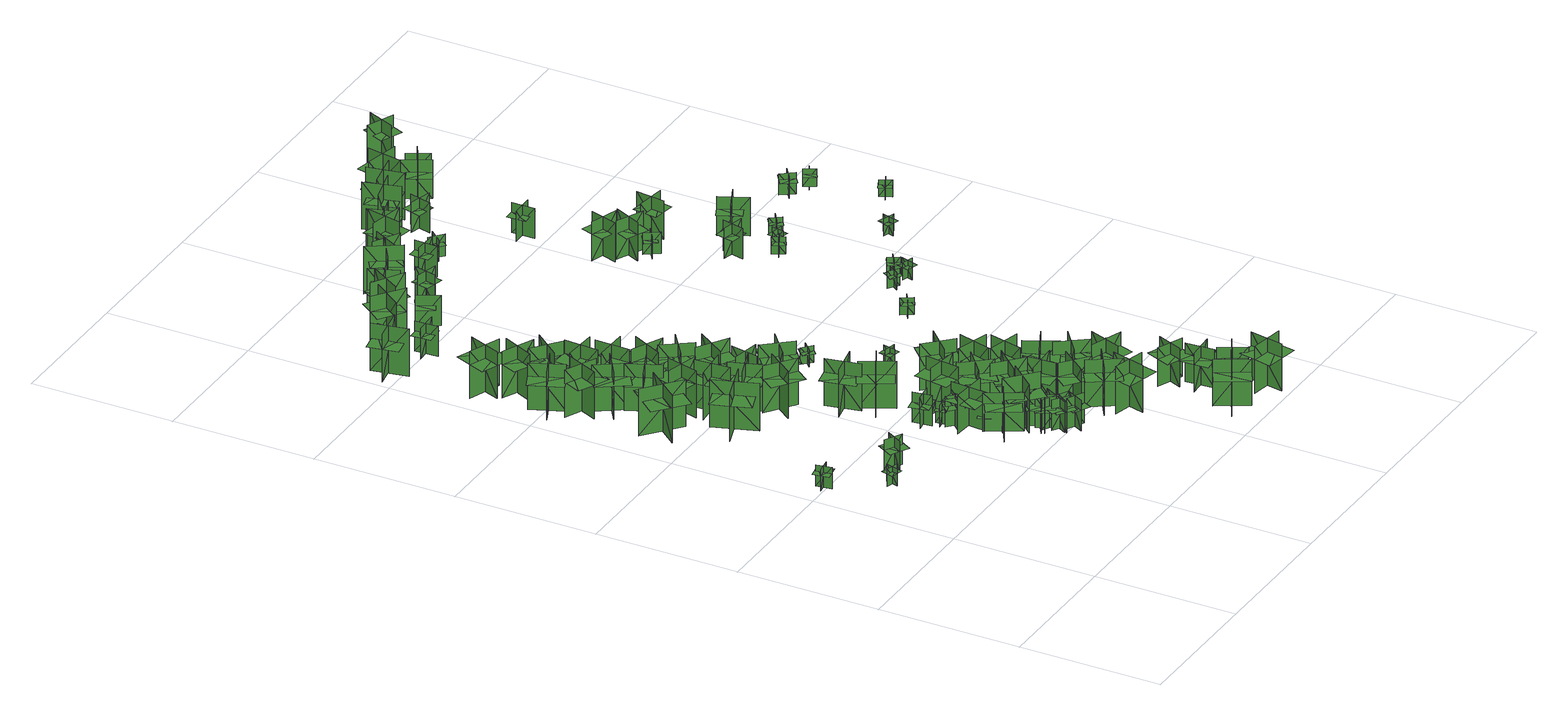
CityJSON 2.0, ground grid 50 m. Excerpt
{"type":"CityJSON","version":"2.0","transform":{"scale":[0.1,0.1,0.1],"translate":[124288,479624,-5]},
"CityObjects":{
"tree1":{"type":"SolitaryVegetationObject","geometry":[{"type":"MultiSurface","lod":"1","boundaries":[[[0,1,2]],[[0,2,3]],[[4,5,6]],[[4,6,7]],[[8,9,10]],[[8,10,11]],[[8,11,12]],[[8,12,13]]]}]},
"tree2":{"type":"SolitaryVegetationObject","geometry":[{"type":"MultiSurface","lod":"1","boundaries":[[[14,15,16]],[[14,16,17]],[[18,19,20]],[[18,20,21]],[[22,23,24]],[[22,24,25]],[[22,25,26]],[[22,26,27]]]}]},
"tree3":{"type":"SolitaryVegetationObject","geometry":[{"type":"MultiSurface","lod":"1","boundaries":[[[28,29,30]],[[28,30,31]],[[32,33,34]],[[32,34,35]],[[36,37,38]],[[36,38,39]],[[36,40,41]],[[36,41,37]]]}]},
"tree4":{"type":"SolitaryVegetationObject","geometry":[{"type":"MultiSurface","lod":"1","boundaries":[[[42,43,44]],[[42,44,45]],[[46,47,48]],[[46,48,49]],[[50,51,52]],[[50,52,53]],[[50,53,54]],[[50,54,55]]]}]},
"tree5":{"type":"SolitaryVegetationObject","geometry":[{"type":"MultiSurface","lod":"1","boundaries":[[[56,57,58]],[[56,58,59]],[[60,61,62]],[[60,62,63]],[[64,65,66]],[[64,66,67]],[[64,67,68]],[[64,68,69]]]}]},
"tree6":{"type":"SolitaryVegetationObject","geometry":[{"type":"MultiSurface","lod":"1","boundaries":[[[70,71,72]],[[70,72,73]],[[74,75,76]],[[74,76,77]],[[78,79,80]],[[78,80,81]],[[78,81,82]],[[78,82,83]]]}]},
"tree7":{"type":"SolitaryVegetationObject","geometry":[{"type":"MultiSurface","lod":"1","boundaries":[[[84,85,86]],[[84,86,87]],[[88,89,90]],[[88,90,91]],[[92,93,94]],[[92,94,95]],[[92,95,96]],[[92,96,97]]]}]},
"tree8":{"type":"SolitaryVegetationObject","geometry":[{"type":"MultiSurface","lod":"1","boundaries":[[[98,99,100]],[[98,100,101]],[[102,103,104]],[[102,104,105]],[[106,107,108]],[[106,108,109]],[[106,109,110]],[[106,110,111]]]}]},
"tree9":{"type":"SolitaryVegetationObject","geometry":[{"type":"MultiSurface","lod":"1","boundaries":[[[112,113,114]],[[112,114,115]],[[116,117,118]],[[116,118,119]],[[120,121,122]],[[120,122,123]],[[120,123,124]],[[120,124,125]]]}]},
"tree10":{"type":"SolitaryVegetationObject","geometry":[{"type":"MultiSurface","lod":"1","boundaries":[[[126,127,128]],[[126,128,129]],[[130,131,132]],[[130,132,133]],[[134,135,136]],[[134,136,137]],[[134,137,138]],[[134,138,139]]]}]},
"tree11":{"type":"SolitaryVegetationObject","geometry":[{"type":"MultiSurface","lod":"1","boundaries":[[[140,141,142]],[[140,142,143]],[[144,145,146]],[[144,146,147]],[[148,149,150]],[[148,150,151]],[[148,151,152]],[[148,152,153]]]}]},
"tree12":{"type":"SolitaryVegetationObject","geometry":[{"type":"MultiSurface","lod":"1","boundaries":[[[154,155,156]],[[154,156,157]],[[158,159,160]],[[158,160,161]],[[162,163,164]],[[162,164,165]],[[162,165,166]],[[162,166,167]]]}]},
"tree13":{"type":"SolitaryVegetationObject","geometry":[{"type":"MultiSurface","lod":"1","boundaries":[[[168,169,170]],[[168,170,171]],[[172,173,174]],[[172,174,175]],[[176,177,178]],[[176,178,179]],[[176,179,180]],[[176,180,181]]]}]},
"tree14":{"type":"SolitaryVegetationObject","geometry":[{"type":"MultiSurface","lod":"1","boundaries":[[[182,183,184]],[[182,184,185]],[[186,187,188]],[[186,188,189]],[[190,191,192]],[[190,192,193]],[[190,193,194]],[[190,194,195]]]}]},
"tree15":{"type":"SolitaryVegetationObject","geometry":[{"type":"MultiSurface","lod":"1","boundaries":[[[196,197,198]],[[196,198,199]],[[200,201,202]],[[200,202,203]],[[204,205,206]],[[204,206,207]],[[204,207,208]],[[204,208,209]]]}]},
"tree16":{"type":"SolitaryVegetationObject","geometry":[{"type":"MultiSurface","lod":"1","boundaries":[[[210,211,212]],[[210,212,213]],[[214,215,216]],[[214,216,217]],[[218,219,220]],[[218,220,221]],[[218,221,222]],[[218,222,223]]]}]},
"tree17":{"type":"SolitaryVegetationObject","geometry":[{"type":"MultiSurface","lod":"1","boundaries":[[[224,225,226]],[[224,226,227]],[[228,229,230]],[[228,230,231]],[[232,233,234]],[[232,234,235]],[[232,235,236]],[[232,236,237]]]}]},
"tree18":{"type":"SolitaryVegetationObject","geometry":[{"type":"MultiSurface","lod":"1","boundaries":[[[238,239,240]],[[238,240,241]],[[242,243,244]],[[242,244,245]],[[246,247,248]],[[246,248,249]],[[246,250,251]],[[246,251,247]]]}]},
"tree19":{"type":"SolitaryVegetationObject","geometry":[{"type":"MultiSurface","lod":"1","boundaries":[[[252,253,254]],[[252,254,255]],[[256,257,258]],[[256,258,259]],[[260,261,262]],[[260,262,263]],[[260,263,264]],[[260,264,265]]]}]},
"tree20":{"type":"SolitaryVegetationObject","geometry":[{"type":"MultiSurface","lod":"1","boundaries":[[[266,267,268]],[[266,268,269]],[[270,271,272]],[[270,272,273]],[[274,275,276]],[[274,276,277]],[[274,277,278]],[[274,278,279]]]}]},
"tree21":{"type":"SolitaryVegetationObject","geometry":[{"type":"MultiSurface","lod":"1","boundaries":[[[280,281,282]],[[280,282,283]],[[284,285,286]],[[284,286,287]],[[288,289,290]],[[288,290,291]],[[288,291,292]],[[288,292,293]]]}]},
"tree22":{"type":"SolitaryVegetationObject","geometry":[{"type":"MultiSurface","lod":"1","boundaries":[[[294,295,296]],[[294,296,297]],[[298,299,300]],[[298,300,301]],[[302,303,304]],[[302,304,305]],[[302,305,306]],[[302,306,307]]]}]},
"tree23":{"type":"SolitaryVegetationObject","geometry":[{"type":"MultiSurface","lod":"1","boundaries":[[[308,309,310]],[[308,310,311]],[[312,313,314]],[[312,314,315]],[[316,317,318]],[[316,318,319]],[[316,320,321]],[[316,321,317]]]}]},
"tree24":{"type":"SolitaryVegetationObject","geometry":[{"type":"MultiSurface","lod":"1","boundaries":[[[322,323,324]],[[322,324,325]],[[326,327,328]],[[326,328,329]],[[330,331,332]],[[330,332,333]],[[330,333,334]],[[330,334,335]]]}]},
"tree25":{"type":"SolitaryVegetationObject","geometry":[{"type":"MultiSurface","lod":"1","boundaries":[[[336,337,338]],[[336,338,339]],[[340,341,342]],[[340,342,343]],[[344,345,346]],[[344,346,347]],[[344,347,348]],[[344,348,349]]]}]},
"tree26":{"type":"SolitaryVegetationObject","geometry":[{"type":"MultiSurface","lod":"1","boundaries":[[[350,351,352]],[[350,352,353]],[[354,355,356]],[[354,356,357]],[[358,359,360]],[[358,360,361]],[[358,361,362]],[[358,362,363]]]}]},
"tree27":{"type":"SolitaryVegetationObject","geometry":[{"type":"MultiSurface","lod":"1","boundaries":[[[364,365,366]],[[364,366,367]],[[368,369,370]],[[368,370,371]],[[372,373,374]],[[372,374,375]],[[372,375,376]],[[372,376,377]]]}]},
"tree28":{"type":"SolitaryVegetationObject","geometry":[{"type":"MultiSurface","lod":"1","boundaries":[[[378,379,380]],[[378,380,381]],[[382,383,384]],[[382,384,385]],[[386,387,388]],[[386,388,389]],[[386,389,390]],[[386,390,391]]]}]},
"tree29":{"type":"SolitaryVegetationObject","geometry":[{"type":"MultiSurface","lod":"1","boundaries":[[[392,393,394]],[[392,394,395]],[[396,397,398]],[[396,398,399]],[[400,401,402]],[[400,402,403]],[[400,404,405]],[[400,405,401]]]}]},
"tree30":{"type":"SolitaryVegetationObject","geometry":[{"type":"MultiSurface","lod":"1","boundaries":[[[406,407,408]],[[406,408,409]],[[410,411,412]],[[410,412,413]],[[414,415,416]],[[414,416,417]],[[414,417,418]],[[414,418,419]]]}]},
"tree31":{"type":"SolitaryVegetationObject","geometry":[{"type":"MultiSurface","lod":"1","boundaries":[[[420,421,422]],[[420,422,423]],[[424,425,426]],[[424,426,427]],[[428,429,430]],[[428,430,431]],[[428,432,433]],[[428,433,429]]]}]},
"tree32":{"type":"SolitaryVegetationObject","geometry":[{"type":"MultiSurface","lod":"1","boundaries":[[[434,435,436]],[[434,436,437]],[[438,439,440]],[[438,440,441]],[[442,443,444]],[[442,444,445]],[[442,445,446]],[[442,446,447]]]}]},
"tree33":{"type":"SolitaryVegetationObject","geometry":[{"type":"MultiSurface","lod":"1","boundaries":[[[448,449,450]],[[448,450,451]],[[452,453,454]],[[452,454,455]],[[456,457,458]],[[456,458,459]],[[456,460,461]],[[456,461,457]]]}]},
"tree34":{"type":"SolitaryVegetationObject","geometry":[{"type":"MultiSurface","lod":"1","boundaries":[[[462,463,464]],[[462,464,465]],[[466,467,468]],[[466,468,469]],[[470,471,472]],[[470,472,473]],[[470,473,474]],[[470,474,475]]]}]},
"tree35":{"type":"SolitaryVegetationObject","geometry":[{"type":"MultiSurface","lod":"1","boundaries":[[[476,477,478]],[[476,478,479]],[[480,481,482]],[[480,482,483]],[[484,485,486]],[[484,486,487]],[[484,485,488]],[[484,488,489]]]}]},
"tree36":{"type":"SolitaryVegetationObject","geometry":[{"type":"MultiSurface","lod":"1","boundaries":[[[490,491,492]],[[490,492,493]],[[494,495,496]],[[494,496,497]],[[498,499,500]],[[498,500,501]],[[498,502,503]],[[498,503,499]]]}]},
"tree37":{"type":"SolitaryVegetationObject","geometry":[{"type":"MultiSurface","lod":"1","boundaries":[[[504,505,506]],[[504,506,507]],[[508,509,510]],[[508,510,511]],[[512,513,514]],[[512,514,515]],[[512,515,516]],[[512,516,517]]]}]},
"tree38":{"type":"SolitaryVegetationObject","geometry":[{"type":"MultiSurface","lod":"1","boundaries":[[[518,519,520]],[[518,520,521]],[[522,523,524]],[[522,524,525]],[[526,527,528]],[[526,528,529]],[[526,529,530]],[[526,530,531]]]}]},
"tree39":{"type":"SolitaryVegetationObject","geometry":[{"type":"MultiSurface","lod":"1","boundaries":[[[532,533,534]],[[532,534,535]],[[536,537,538]],[[536,538,539]],[[540,541,542]],[[540,542,543]],[[540,543,544]],[[540,544,545]]]}]},
"tree40":{"type":"SolitaryVegetationObject","geometry":[{"type":"MultiSurface","lod":"1","boundaries":[[[546,547,548]],[[546,548,549]],[[550,551,552]],[[550,552,553]],[[554,555,556]],[[554,556,557]],[[554,558,559]],[[554,559,555]]]}]},
"tree41":{"type":"SolitaryVegetationObject","geometry":[{"type":"MultiSurface","lod":"1","boundaries":[[[560,561,562]],[[560,562,563]],[[564,565,566]],[[564,566,567]],[[568,569,570]],[[568,570,571]],[[568,571,572]],[[568,572,573]]]}]},
"tree42":{"type":"SolitaryVegetationObject","geometry":[{"type":"MultiSurface","lod":"1","boundaries":[[[574,575,576]],[[574,576,577]],[[578,579,580]],[[578,580,581]],[[582,583,584]],[[582,584,585]],[[582,585,586]],[[582,586,587]]]}]},
"tree43":{"type":"SolitaryVegetationObject","geometry":[{"type":"MultiSurface","lod":"1","boundaries":[[[588,589,590]],[[588,590,591]],[[592,593,594]],[[592,594,595]],[[596,597,598]],[[596,598,599]],[[596,599,600]],[[596,600,601]]]}]},
"tree44":{"type":"SolitaryVegetationObject","geometry":[{"type":"MultiSurface","lod":"1","boundaries":[[[602,603,604]],[[602,604,605]],[[606,607,608]],[[606,608,609]],[[610,611,612]],[[610,612,613]],[[610,613,614]],[[610,614,615]]]}]},
"tree45":{"type":"SolitaryVegetationObject","geometry":[{"type":"MultiSurface","lod":"1","boundaries":[[[616,617,618]],[[616,618,619]],[[620,621,622]],[[620,622,623]],[[624,625,626]],[[624,626,627]],[[624,627,628]],[[624,628,629]]]}]},
"tree46":{"type":"SolitaryVegetationObject","geometry":[{"type":"MultiSurface","lod":"1","boundaries":[[[630,631,632]],[[630,632,633]],[[634,635,636]],[[634,636,637]],[[638,639,640]],[[638,640,641]],[[638,641,642]],[[638,642,643]]]}]},
"tree47":{"type":"SolitaryVegetationObject","geometry":[{"type":"MultiSurface","lod":"1","boundaries":[[[644,645,646]],[[644,646,647]],[[648,649,650]],[[648,650,651]],[[652,653,654]],[[652,654,655]],[[652,655,656]],[[652,656,657]]]}]},
"tree48":{"type":"SolitaryVegetationObject","geometry":[{"type":"MultiSurface","lod":"1","boundaries":[[[658,659,660]],[[658,660,661]],[[662,663,664]],[[662,664,665]],[[666,667,668]],[[666,668,669]],[[666,669,670]],[[666,670,671]]]}]},
"tree49":{"type":"SolitaryVegetationObject","geometry":[{"type":"MultiSurface","lod":"1","boundaries":[[[672,673,674]],[[672,674,675]],[[676,677,678]],[[676,678,679]],[[680,681,682]],[[680,682,683]],[[680,683,684]],[[680,684,685]]]}]},
"tree50":{"type":"SolitaryVegetationObject","geometry":[{"type":"MultiSurface","lod":"1","boundaries":[[[686,687,688]],[[686,688,689]],[[690,691,692]],[[690,692,693]],[[694,695,696]],[[694,696,697]],[[694,697,698]],[[694,698,699]]]}]},
"tree51":{"type":"SolitaryVegetationObject","geometry":[{"type":"MultiSurface","lod":"1","boundaries":[[[700,701,702]],[[700,702,703]],[[704,705,706]],[[704,706,707]],[[708,709,710]],[[708,710,711]],[[708,711,712]],[[708,712,713]]]}]},
"tree52":{"type":"SolitaryVegetationObject","geometry":[{"type":"MultiSurface","lod":"1","boundaries":[[[714,715,716]],[[714,716,717]],[[718,719,720]],[[718,720,721]],[[722,723,724]],[[722,724,725]],[[722,725,726]],[[722,726,727]]]}]},
"tree53":{"type":"SolitaryVegetationObject","geometry":[{"type":"MultiSurface","lod":"1","boundaries":[[[728,729,730]],[[728,730,731]],[[732,733,734]],[[732,734,735]],[[736,737,738]],[[736,738,739]],[[736,739,740]],[[736,740,741]]]}]},
"tree54":{"type":"SolitaryVegetationObject","geometry":[{"type":"MultiSurface","lod":"1","boundaries":[[[742,743,744]],[[742,744,745]],[[746,747,748]],[[746,748,749]],[[750,751,752]],[[750,752,753]],[[750,753,754]],[[750,754,755]]]}]},
"tree55":{"type":"SolitaryVegetationObject","geometry":[{"type":"MultiSurface","lod":"1","boundaries":[[[756,757,758]],[[756,758,759]],[[760,761,762]],[[760,762,763]],[[764,765,766]],[[764,766,767]],[[764,767,768]],[[764,768,769]]]}]},
"tree56":{"type":"SolitaryVegetationObject","geometry":[{"type":"MultiSurface","lod":"1","boundaries":[[[770,771,772]],[[770,772,773]],[[774,775,776]],[[774,776,777]],[[778,779,780]],[[778,780,781]],[[778,781,782]],[[778,782,783]]]}]},
"tree57":{"type":"SolitaryVegetationObject","geometry":[{"type":"MultiSurface","lod":"1","boundaries":[[[784,785,786]],[[784,786,787]],[[788,789,790]],[[788,790,791]],[[792,793,794]],[[792,794,795]],[[792,795,796]],[[792,796,797]]]}]},
"tree58":{"type":"SolitaryVegetationObject","geometry":[{"type":"MultiSurface","lod":"1","boundaries":[[[798,799,800]],[[798,800,801]],[[802,803,804]],[[802,804,805]],[[806,807,808]],[[806,808,809]],[[806,809,810]],[[806,810,811]]]}]},
"tree59":{"type":"SolitaryVegetationObject","geometry":[{"type":"MultiSurface","lod":"1","boundaries":[[[812,813,814]],[[812,814,815]],[[816,817,818]],[[816,818,819]],[[820,821,822]],[[820,822,823]],[[820,823,824]],[[820,824,825]]]}]},
"tree60":{"type":"SolitaryVegetationObject","geometry":[{"type":"MultiSurface","lod":"1","boundaries":[[[826,827,828]],[[826,828,829]],[[830,831,832]],[[830,832,833]],[[834,835,836]],[[834,836,837]],[[834,837,838]],[[834,838,839]]]}]},
"tree61":{"type":"SolitaryVegetationObject","geometry":[{"type":"MultiSurface","lod":"1","boundaries":[[[840,841,842]],[[840,842,843]],[[844,845,846]],[[844,846,847]],[[848,849,850]],[[848,850,851]],[[848,851,852]],[[848,852,853]]]}]},
"tree62":{"type":"SolitaryVegetationObject","geometry":[{"type":"MultiSurface","lod":"1","boundaries":[[[854,855,856]],[[854,856,857]],[[858,859,860]],[[858,860,861]],[[862,863,864]],[[862,864,865]],[[862,865,866]],[[862,866,867]]]}]},
"tree63":{"type":"SolitaryVegetationObject","geometry":[{"type":"MultiSurface","lod":"1","boundaries":[[[868,869,870]],[[868,870,871]],[[872,873,874]],[[872,874,875]],[[876,877,878]],[[876,878,879]],[[876,879,880]],[[876,880,881]]]}]},
"tree64":{"type":"SolitaryVegetationObject","geometry":[{"type":"MultiSurface","lod":"1","boundaries":[[[882,883,884]],[[882,884,885]],[[886,887,888]],[[886,888,889]],[[890,891,892]],[[890,892,893]],[[890,893,894]],[[890,894,895]]]}]},
"tree65":{"type":"SolitaryVegetationObject","geometry":[{"type":"MultiSurface","lod":"1","boundaries":[[[896,897,898]],[[896,898,899]],[[900,901,902]],[[900,902,903]],[[904,905,906]],[[904,906,907]],[[904,907,908]],[[904,908,909]]]}]},
"tree66":{"type":"SolitaryVegetationObject","geometry":[{"type":"MultiSurface","lod":"1","boundaries":[[[910,911,912]],[[910,912,913]],[[914,915,916]],[[914,916,917]],[[918,919,920]],[[918,920,921]],[[918,921,922]],[[918,922,923]]]}]},
"tree67":{"type":"SolitaryVegetationObject","geometry":[{"type":"MultiSurface","lod":"1","boundaries":[[[924,925,926]],[[924,926,927]],[[928,929,930]],[[928,930,931]],[[932,933,934]],[[932,934,935]],[[932,935,936]],[[932,936,937]]]}]},
"tree68":{"type":"SolitaryVegetationObject","geometry":[{"type":"MultiSurface","lod":"1","boundaries":[[[938,939,940]],[[938,940,941]],[[942,943,944]],[[942,944,945]],[[946,947,948]],[[946,948,949]],[[946,949,950]],[[946,950,951]]]}]},
"tree69":{"type":"SolitaryVegetationObject","geometry":[{"type":"MultiSurface","lod":"1","boundaries":[[[952,953,954]],[[952,954,955]],[[956,957,958]],[[956,958,959]],[[960,961,962]],[[960,962,963]],[[960,963,964]],[[960,964,965]]]}]},
"tree70":{"type":"SolitaryVegetationObject","geometry":[{"type":"MultiSurface","lod":"1","boundaries":[[[966,967,968]],[[966,968,969]],[[970,971,972]],[[970,972,973]],[[974,975,976]],[[974,976,977]],[[974,977,978]],[[974,978,979]]]}]},
"tree71":{"type":"SolitaryVegetationObject","geometry":[{"type":"MultiSurface","lod":"1","boundaries":[[[980,981,982]],[[980,982,983]],[[984,985,986]],[[984,986,987]],[[988,989,990]],[[988,990,991]],[[988,991,992]],[[988,992,993]]]}]},
"tree72":{"type":"SolitaryVegetationObject","geometry":[{"type":"MultiSurface","lod":"1","boundaries":[[[994,995,996]],[[994,996,997]],[[998,999,1000]],[[998,1000,1001]],[[1002,1003,1004]],[[1002,1004,1005]],[[1002,1005,1006]],[[1002,1006,1007]]]}]},
"tree73":{"type":"SolitaryVegetationObject","geometry":[{"type":"MultiSurface","lod":"1","boundaries":[[[1008,1009,1010]],[[1008,1010,1011]],[[1012,1013,1014]],[[1012,1014,1015]],[[1016,1017,1018]],[[1016,1018,1019]],[[1016,1019,1020]],[[1016,1020,1021]]]}]},
"tree74":{"type":"SolitaryVegetationObject","geometry":[{"type":"MultiSurface","lod":"1","boundaries":[[[1022,1023,1024]],[[1022,1024,1025]],[[1026,1027,1028]],[[1026,1028,1029]],[[1030,1031,1032]],[[1030,1032,1033]],[[1030,1033,1034]],[[1030,1034,1035]]]}]},
"tree75":{"type":"SolitaryVegetationObject","geometry":[{"type":"MultiSurface","lod":"1","boundaries":[[[1036,1037,1038]],[[1036,1038,1039]],[[1040,1041,1042]],[[1040,1042,1043]],[[1044,1045,1046]],[[1044,1046,1047]],[[1044,1047,1048]],[[1044,1048,1049]]]}]},
"tree76":{"type":"SolitaryVegetationObject","geometry":[{"type":"MultiSurface","lod":"1","boundaries":[[[1050,1051,1052]],[[1050,1052,1053]],[[1054,1055,1056]],[[1054,1056,1057]],[[1058,1059,1060]],[[1058,1060,1061]],[[1058,1061,1062]],[[1058,1062,1063]]]}]},
"tree77":{"type":"SolitaryVegetationObject","geometry":[{"type":"MultiSurface","lod":"1","boundaries":[[[1064,1065,1066]],[[1064,1066,1067]],[[1068,1069,1070]],[[1068,1070,1071]],[[1072,1073,1074]],[[1072,1074,1075]],[[1072,1075,1076]],[[1072,1076,1077]]]}]},
"tree78":{"type":"SolitaryVegetationObject","geometry":[{"type":"MultiSurface","lod":"1","boundaries":[[[1078,1079,1080]],[[1078,1080,1081]],[[1082,1083,1084]],[[1082,1084,1085]],[[1086,1087,1088]],[[1086,1088,1089]],[[1086,1089,1090]],[[1086,1090,1091]]]}]},
"tree79":{"type":"SolitaryVegetationObject","geometry":[{"type":"MultiSurface","lod":"1","boundaries":[[[1092,1093,1094]],[[1092,1094,1095]],[[1096,1097,1098]],[[1096,1098,1099]],[[1100,1101,1102]],[[1100,1102,1103]],[[1100,1103,1104]],[[1100,1104,1105]]]}]},
"tree80":{"type":"SolitaryVegetationObject","geometry":[{"type":"MultiSurface","lod":"1","boundaries":[[[1106,1107,1108]],[[1106,1108,1109]],[[1110,1111,1112]],[[1110,1112,1113]],[[1114,1115,1116]],[[1114,1116,1117]],[[1114,1117,1118]],[[1114,1118,1119]]]}]},
"tree81":{"type":"SolitaryVegetationObject","geometry":[{"type":"MultiSurface","lod":"1","boundaries":[[[1120,1121,1122]],[[1120,1122,1123]],[[1124,1125,1126]],[[1124,1126,1127]],[[1128,1129,1130]],[[1128,1130,1131]],[[1128,1131,1132]],[[1128,1132,1133]]]}]},
"tree82":{"type":"SolitaryVegetationObject","geometry":[{"type":"MultiSurface","lod":"1","boundaries":[[[1134,1135,1136]],[[1134,1136,1137]],[[1138,1139,1140]],[[1138,1140,1141]],[[1142,1143,1144]],[[1142,1144,1145]],[[1142,1145,1146]],[[1142,1146,1147]]]}]},
"tree83":{"type":"SolitaryVegetationObject","geometry":[{"type":"MultiSurface","lod":"1","boundaries":[[[1148,1149,1150]],[[1148,1150,1151]],[[1152,1153,1154]],[[1152,1154,1155]],[[1156,1157,1158]],[[1156,1158,1159]],[[1156,1159,1160]],[[1156,1160,1161]]]}]},
"tree84":{"type":"SolitaryVegetationObject","geometry":[{"type":"MultiSurface","lod":"1","boundaries":[[[1162,1163,1164]],[[1162,1164,1165]],[[1166,1167,1168]],[[1166,1168,1169]],[[1170,1171,1172]],[[1170,1172,1173]],[[1170,1173,1174]],[[1170,1174,1175]]]}]},
"tree85":{"type":"SolitaryVegetationObject","geometry":[{"type":"MultiSurface","lod":"1","boundaries":[[[1176,1177,1178]],[[1176,1178,1179]],[[1180,1181,1182]],[[1180,1182,1183]],[[1184,1185,1186]],[[1184,1186,1187]],[[1184,1187,1188]],[[1184,1188,1189]]]}]},
"tree86":{"type":"SolitaryVegetationObject","geometry":[{"type":"MultiSurface","lod":"1","boundaries":[[[1190,1191,1192]],[[1190,1192,1193]],[[1194,1195,1196]],[[1194,1196,1197]],[[1198,1199,1200]],[[1198,1200,1201]],[[1198,1201,1202]],[[1198,1202,1203]]]}]},
"tree87":{"type":"SolitaryVegetationObject","geometry":[{"type":"MultiSurface","lod":"1","boundaries":[[[1204,1205,1206]],[[1204,1206,1207]],[[1208,1209,1210]],[[1208,1210,1211]],[[1212,1213,1214]],[[1212,1214,1215]],[[1212,1215,1216]],[[1212,1216,1217]]]}]},
"tree88":{"type":"SolitaryVegetationObject","geometry":[{"type":"MultiSurface","lod":"1","boundaries":[[[1218,1219,1220]],[[1218,1220,1221]],[[1222,1223,1224]],[[1222,1224,1225]],[[1226,1227,1228]],[[1226,1228,1229]],[[1226,1229,1230]],[[1226,1230,1231]]]}]},
"tree89":{"type":"SolitaryVegetationObject","geometry":[{"type":"MultiSurface","lod":"1","boundaries":[[[1232,1233,1234]],[[1232,1234,1235]],[[1236,1237,1238]],[[1236,1238,1239]],[[1240,1241,1242]],[[1240,1242,1243]],[[1240,1243,1244]],[[1240,1244,1245]]]}]},
"tree90":{"type":"SolitaryVegetationObject","geometry":[{"type":"MultiSurface","lod":"1","boundaries":[[[1246,1247,1248]],[[1246,1248,1249]],[[1250,1251,1252]],[[1250,1252,1253]],[[1254,1255,1256]],[[1254,1256,1257]],[[1254,1257,1258]],[[1254,1258,1259]]]}]},
"tree91":{"type":"SolitaryVegetationObject","geometry":[{"type":"MultiSurface","lod":"1","boundaries":[[[1260,1261,1262]],[[1260,1262,1263]],[[1264,1265,1266]],[[1264,1266,1267]],[[1268,1269,1270]],[[1268,1270,1271]],[[1268,1271,1272]],[[1268,1272,1273]]]}]},
"tree92":{"type":"SolitaryVegetationObject","geometry":[{"type":"MultiSurface","lod":"1","boundaries":[[[1274,1275,1276]],[[1274,1276,1277]],[[1278,1279,1280]],[[1278,1280,1281]],[[1282,1283,1284]],[[1282,1284,1285]],[[1282,1285,1286]],[[1282,1286,1287]]]}]},
"tree93":{"type":"SolitaryVegetationObject","geometry":[{"type":"MultiSurface","lod":"1","boundaries":[[[1288,1289,1290]],[[1288,1290,1291]],[[1292,1293,1294]],[[1292,1294,1295]],[[1296,1297,1298]],[[1296,1298,1299]],[[1296,1299,1300]],[[1296,1300,1301]]]}]},
"tree94":{"type":"SolitaryVegetationObject","geometry":[{"type":"MultiSurface","lod":"1","boundaries":[[[1302,1303,1304]],[[1302,1304,1305]],[[1306,1307,1308]],[[1306,1308,1309]],[[1310,1311,1312]],[[1310,1312,1313]],[[1310,1313,1314]],[[1310,1314,1315]]]}]},
"tree95":{"type":"SolitaryVegetationObject","geometry":[{"type":"MultiSurface","lod":"1","boundaries":[[[1316,1317,1318]],[[1316,1318,1319]],[[1320,1321,1322]],[[1320,1322,1323]],[[1324,1325,1326]],[[1324,1326,1327]],[[1324,1327,1328]],[[1324,1328,1329]]]}]},
"tree96":{"type":"SolitaryVegetationObject","geometry":[{"type":"MultiSurface","lod":"1","boundaries":[[[1330,1331,1332]],[[1330,1332,1333]],[[1334,1335,1336]],[[1334,1336,1337]],[[1338,1339,1340]],[[1338,1340,1341]],[[1338,1341,1342]],[[1338,1342,1343]]]}]},
"tree97":{"type":"SolitaryVegetationObject","geometry":[{"type":"MultiSurface","lod":"1","boundaries":[[[1344,1345,1346]],[[1344,1346,1347]],[[1348,1349,1350]],[[1348,1350,1351]],[[1352,1353,1354]],[[1352,1354,1355]],[[1352,1355,1356]],[[1352,1356,1357]]]}]},
"tree98":{"type":"SolitaryVegetationObject","geometry":[{"type":"MultiSurface","lod":"1","boundaries":[[[1358,1359,1360]],[[1358,1360,1361]],[[1362,1363,1364]],[[1362,1364,1365]],[[1366,1367,1368]],[[1366,1368,1369]],[[1366,1369,1370]],[[1366,1370,1371]]]}]},
"tree99":{"type":"SolitaryVegetationObject","geometry":[{"type":"MultiSurface","lod":"1","boundaries":[[[1372,1373,1374]],[[1372,1374,1375]],[[1376,1377,1378]],[[1376,1378,1379]],[[1380,1381,1382]],[[1380,1382,1383]],[[1380,1383,1384]],[[1380,1384,1385]]]}]},
"tree100":{"type":"SolitaryVegetationObject","geometry":[{"type":"MultiSurface","lod":"1","boundaries":[[[1386,1387,1388]],[[1386,1388,1389]],[[1390,1391,1392]],[[1390,1392,1393]],[[1394,1395,1396]],[[1394,1396,1397]],[[1394,1397,1398]],[[1394,1398,1399]]]}]}
},
"vertices":[
[92,1037,7],[101,983,7],[101,983,83],[92,1037,83],[70,1008,7],[125,1017,7],[125,1017,83],[70,1008,83],[70,1008,62],[75,980,62],[129,989,62],[125,1017,62],[120,1044,62],[66,1035,62],
[202,807,13],[214,850,13],[214,850,75],[202,807,75],[228,822,13],[185,833,13],[185,833,75],[228,822,75],[228,822,58],[234,844,58],[191,855,58],[185,833,58],[179,812,58],[222,801,58],
[263,886,17],[321,853,17],[321,853,127],[263,886,127],[277,837,17],[310,894,17],[310,894,127],[277,837,127],[277,837,91],[310,894,91],[278,913,91],[245,855,91],[308,819,91],[341,876,91],
[93,1664,16],[214,1563,16],[214,1563,187],[93,1664,187],[104,1552,16],[205,1673,16],[205,1673,187],[104,1552,187],[108,1557,139],[161,1513,139],[254,1624,139],[201,1668,139],[148,1712,139],[55,1602,139],
[49,1967,15],[161,2015,15],[161,2015,184],[49,1967,184],[124,1937,15],[77,2049,15],[77,2049,184],[124,1937,184],[124,1937,137],[180,1961,137],[133,2073,137],[77,2049,137],[21,2025,137],[69,1913,137],
[299,1346,16],[248,1495,16],[248,1495,187],[299,1346,187],[347,1448,16],[198,1397,16],[198,1397,187],[347,1448,187],[341,1446,139],[319,1511,139],[182,1464,139],[204,1399,139],[227,1334,139],[364,1381,139],
[201,1872,15],[90,1924,15],[90,1924,185],[201,1872,185],[173,1949,15],[122,1838,15],[122,1838,185],[173,1949,185],[173,1949,137],[118,1974,137],[67,1864,137],[122,1838,137],[177,1813,137],[228,1923,137],
[150,1783,14],[251,1851,14],[251,1851,183],[150,1783,183],[230,1767,14],[162,1868,14],[162,1868,183],[230,1767,183],[230,1767,136],[280,1801,136],[212,1902,136],[162,1868,136],[111,1834,136],[179,1733,136],
[267,1671,13],[218,1783,13],[218,1783,182],[267,1671,182],[297,1747,13],[185,1698,13],[185,1698,182],[297,1747,182],[297,1747,135],[273,1802,135],[161,1754,135],[185,1698,135],[210,1642,135],[321,1691,135],
[91,2165,16],[136,2278,16],[136,2278,185],[91,2165,185],[166,2197,16],[52,2242,16],[52,2242,185],[166,2197,185],[166,2197,138],[188,2254,138],[75,2298,138],[52,2242,138],[30,2185,138],[144,2141,138],
[313,1677,14],[281,1560,14],[281,1560,183],[313,1677,183],[242,1637,14],[360,1606,14],[360,1606,183],[242,1637,183],[242,1637,136],[227,1579,136],[344,1547,136],[360,1606,136],[376,1664,136],[258,1696,136],
[181,2180,15],[129,2070,15],[129,2070,184],[181,2180,184],[104,2153,15],[214,2101,15],[214,2101,184],[104,2153,184],[104,2153,137],[78,2098,137],[188,2046,137],[214,2101,137],[240,2156,137],[130,2208,137],
[400,1546,15],[279,1535,15],[279,1535,185],[400,1546,185],[338,1598,15],[349,1477,15],[349,1477,185],[338,1598,185],[338,1598,137],[278,1593,137],[289,1472,137],[349,1477,137],[410,1483,137],[399,1604,137],
[169,2005,15],[246,2099,15],[246,2099,185],[169,2005,185],[250,2013,15],[156,2090,15],[156,2090,185],[250,2013,185],[250,2013,137],[288,2060,137],[194,2137,137],[156,2090,137],[117,2043,137],[211,1966,137],
[377,1503,14],[417,1388,14],[417,1388,183],[377,1503,183],[342,1430,14],[457,1470,14],[457,1470,183],[342,1430,183],[342,1430,136],[362,1373,136],[477,1413,136],[457,1470,136],[437,1528,136],[322,1488,136],
[63,2599,15],[86,2473,15],[86,2473,186],[63,2599,186],[17,2532,15],[17,2532,186],[142,2554,186],[142,2554,15],[17,2532,132],[26,2479,132],[127,2497,132],[117,2550,132],[108,2602,132],[7,2584,132],
[310,1953,16],[188,1960,16],[188,1960,185],[310,1953,185],[256,2014,16],[249,1892,16],[249,1892,185],[256,2014,185],[256,2014,138],[195,2017,138],[188,1896,138],[249,1892,138],[310,1888,138],[317,2010,138],
[605,917,21],[540,906,21],[540,907,131],[605,917,131],[564,947,21],[574,881,21],[574,881,131],[564,947,131],[564,947,95],[574,881,95],[610,887,95],[600,952,95],[528,941,95],[539,875,95],
[596,638,18],[708,703,18],[708,703,157],[596,638,157],[685,615,18],[621,727,18],[621,727,158],[685,615,157],[682,620,119],[731,648,119],[672,750,119],[623,722,119],[575,694,119],[634,592,119],
[480,1400,18],[408,1302,18],[408,1302,187],[480,1400,187],[400,1388,18],[498,1316,18],[498,1316,187],[400,1388,187],[400,1388,140],[364,1339,140],[462,1267,140],[498,1316,140],[534,1365,140],[436,1437,140],
[355,1870,17],[234,1872,17],[234,1872,186],[355,1870,186],[299,1929,17],[298,1807,17],[298,1807,186],[299,1929,186],[299,1929,139],[239,1930,139],[237,1808,139],[298,1807,139],[358,1806,139],[360,1928,139],
[596,881,21],[602,836,21],[602,836,99],[596,881,99],[578,857,21],[578,857,99],[623,863,99],[623,863,21],[580,857,74],[582,838,74],[618,844,74],[616,862,74],[613,881,74],[577,876,74],
[637,796,20],[589,842,20],[589,842,130],[637,796,130],[636,847,20],[590,799,20],[590,799,130],[636,847,130],[636,847,94],[590,799,94],[616,774,94],[662,822,94],[609,872,94],[564,824,94],
[633,750,20],[651,709,20],[651,709,82],[633,750,82],[622,722,20],[663,740,20],[663,740,82],[622,722,82],[622,722,65],[631,702,65],[672,720,65],[663,740,65],[654,760,65],[614,743,65],
[698,777,19],[570,788,19],[570,788,158],[698,777,158],[638,847,19],[627,719,19],[627,719,158],[638,847,158],[637,842,120],[581,847,120],[571,729,120],[627,724,120],[683,719,120],[694,837,120],
[642,667,19],[689,708,19],[689,708,128],[642,667,128],[683,664,19],[683,664,128],[642,712,128],[642,712,19],[682,666,93],[702,683,93],[669,722,93],[649,704,93],[629,687,93],[662,649,93],
[377,1827,17],[323,1718,17],[323,1718,186],[377,1827,186],[300,1801,17],[409,1747,17],[409,1747,186],[300,1801,186],[300,1801,139],[273,1747,139],[382,1693,139],[409,1747,139],[436,1802,139],[327,1856,139],
[666,715,20],[705,668,20],[705,668,102],[666,715,102],[662,672,20],[709,711,20],[709,711,102],[662,672,102],[667,676,71],[683,656,71],[717,684,71],[700,704,71],[684,723,71],[651,696,71],
[685,633,20],[706,696,20],[706,696,130],[685,633,130],[730,655,20],[667,677,20],[667,677,130],[730,655,130],[730,655,94],[667,677,94],[656,642,94],[719,621,94],[742,690,94],[679,711,94],
[492,1168,16],[611,1193,16],[611,1193,186],[492,1168,186],[560,1123,16],[534,1242,16],[534,1242,186],[560,1123,186],[560,1123,138],[619,1136,138],[594,1255,138],[534,1242,138],[475,1230,138],[500,1111,138],
[701,550,19],[759,580,19],[759,580,129],[701,550,129],[749,535,19],[718,593,19],[718,593,129],[749,535,129],[749,535,93],[718,593,93],[686,577,93],[717,518,93],[782,552,93],[751,610,93],
[435,1644,17],[364,1742,17],[364,1742,186],[435,1644,186],[448,1724,17],[350,1652,17],[350,1652,186],[448,1724,186],[448,1724,139],[413,1773,139],[314,1702,139],[350,1652,139],[385,1603,139],[484,1674,139],
[727,540,19],[781,501,19],[781,501,129],[727,540,129],[735,490,19],[774,544,19],[774,544,129],[735,490,129],[735,490,93],[774,544,93],[745,565,93],[706,511,93],[765,469,93],[803,523,93],
[694,559,19],[778,612,19],[778,612,128],[694,559,128],[764,544,19],[710,628,19],[710,628,128],[764,544,128],[762,547,98],[799,571,98],[749,648,98],[712,625,98],[675,601,98],[725,524,98],
[774,603,18],[678,689,18],[678,689,190],[774,603,190],[769,691,18],[683,595,18],[683,595,190],[769,691,190],[777,607,132],[680,692,132],[637,644,132],[734,558,132],[715,732,132],[812,646,132],
[735,651,20],[739,585,20],[739,585,130],[735,651,130],[701,613,20],[768,617,20],[768,617,130],[701,613,130],[701,613,94],[768,617,94],[766,653,94],[700,649,94],[703,577,94],[770,580,94],
[715,566,19],[803,518,19],[803,518,128],[715,566,128],[736,498,19],[784,586,19],[784,586,128],[736,498,128],[738,501,97],[776,480,97],[820,561,97],[782,582,97],[743,603,97],[699,522,97],
[568,1142,17],[624,1033,17],[624,1033,186],[568,1142,186],[543,1065,17],[651,1120,17],[651,1120,186],[543,1065,186],[543,1065,139],[571,1011,139],[679,1066,139],[651,1120,139],[623,1174,139],[515,1119,139],
[196,2586,17],[115,2595,17],[115,2595,126],[196,2586,126],[163,2627,17],[163,2627,126],[154,2546,126],[154,2546,17],[163,2627,92],[129,2631,92],[122,2566,92],[156,2562,92],[189,2559,92],[197,2623,92],
[768,456,19],[799,515,19],[799,515,129],[768,456,129],[816,472,19],[758,503,19],[758,503,129],[816,472,129],[816,472,93],[758,503,93],[741,470,93],[800,440,93],[833,504,93],[774,535,93],
[406,1631,17],[507,1563,17],[507,1563,186],[406,1631,186],[421,1551,17],[489,1652,17],[489,1652,186],[421,1551,186],[421,1551,139],[472,1517,139],[539,1618,139],[489,1652,139],[438,1686,139],[370,1585,139],
[458,1516,17],[556,1497,17],[556,1497,156],[458,1516,156],[495,1461,17],[514,1559,17],[514,1559,156],[495,1461,156],[495,1461,117],[544,1452,117],[562,1549,117],[514,1559,117],[465,1568,117],[446,1471,117],
[699,969,17],[684,848,17],[684,848,186],[699,969,186],[635,919,17],[755,904,17],[755,904,186],[635,919,186],[635,919,139],[627,859,139],[748,844,139],[755,904,139],[763,965,139],[642,980,139],
[591,1372,16],[512,1465,16],[512,1465,185],[591,1372,185],[598,1452,16],[505,1374,16],[505,1374,185],[598,1452,185],[598,1452,138],[559,1499,138],[466,1420,138],[505,1374,138],[544,1327,138],[637,1406,138],
[231,2531,17],[236,2450,17],[236,2450,126],[231,2531,126],[197,2492,17],[197,2492,126],[278,2497,126],[278,2497,17],[197,2492,92],[199,2458,92],[263,2462,92],[262,2496,92],[260,2530,92],[195,2526,92],
[786,857,17],[692,779,17],[692,779,186],[786,857,186],[705,865,17],[783,771,17],[783,771,186],[705,865,186],[705,865,139],[658,826,139],[736,732,139],[783,771,139],[830,810,139],[752,904,139],
[752,770,17],[841,687,17],[841,687,186],[752,770,186],[754,689,17],[838,778,17],[838,778,186],[754,689,186],[754,689,139],[799,647,139],[882,736,139],[838,778,139],[793,819,139],[710,731,139],
[789,637,17],[911,644,17],[911,644,186],[789,637,186],[849,583,17],[842,704,17],[842,704,186],[849,583,186],[849,583,139],[910,586,139],[903,707,139],[842,704,139],[782,701,139],[788,579,139],
[287,2690,16],[212,2587,16],[212,2587,186],[287,2690,186],[207,2677,16],[207,2677,186],[310,2602,186],[310,2602,16],[207,2677,132],[175,2634,132],[258,2574,132],[289,2617,132],[321,2660,132],[238,2720,132],
[926,596,17],[851,500,17],[851,500,187],[926,596,187],[846,587,17],[941,511,17],[941,511,187],[846,587,187],[846,587,139],[808,539,139],[903,464,139],[941,511,139],[979,559,139],[883,635,139],
[907,518,18],[973,416,18],[973,416,187],[907,518,187],[889,439,18],[991,505,18],[991,505,187],[889,439,187],[889,439,140],[922,388,140],[1025,454,140],[991,505,140],[958,556,140],[856,490,140],
[758,936,18],[845,1021,18],[845,1021,187],[758,936,187],[839,935,18],[754,1022,18],[754,1022,187],[839,935,187],[839,935,140],[883,977,140],[798,1064,140],[754,1022,140],[711,980,140],[795,892,140],
[964,343,17],[994,461,17],[994,461,187],[964,343,187],[1034,384,17],[916,414,17],[916,414,187],[1034,384,187],[1034,384,139],[1049,443,139],[931,473,139],[916,414,139],[901,355,139],[1019,325,139],
[902,864,18],[785,899,18],[785,899,188],[902,864,188],[863,936,18],[829,819,18],[829,819,188],[863,936,188],[863,936,140],[805,953,140],[770,836,140],[829,819,140],[887,802,140],[922,918,140],
[949,781,19],[831,810,19],[831,810,188],[949,781,188],[907,850,19],[878,732,19],[878,732,188],[907,850,188],[907,850,141],[848,865,141],[819,746,141],[878,732,141],[937,717,141],[966,836,141],
[283,2717,15],[392,2651,15],[392,2651,186],[283,2717,186],[302,2638,15],[302,2638,186],[369,2747,186],[369,2747,15],[302,2638,132],[348,2610,132],[401,2697,132],[355,2725,132],[310,2753,132],[257,2665,132],
[998,722,19],[888,670,19],[888,670,188],[998,722,188],[922,750,19],[974,640,19],[974,640,188],[922,750,188],[922,750,141],[867,724,141],[919,614,141],[974,640,141],[1029,666,141],[977,776,141],
[419,2590,18],[349,2551,18],[349,2551,127],[419,2590,127],[369,2604,18],[369,2604,127],[409,2533,127],[409,2533,18],[369,2604,92],[340,2588,92],[371,2531,92],[401,2548,92],[431,2564,92],[399,2621,92],
[725,1397,17],[756,1428,17],[756,1428,78],[725,1397,78],[755,1397,17],[723,1428,17],[723,1428,78],[755,1397,78],[755,1397,61],[770,1412,61],[739,1444,61],[723,1428,61],[708,1412,61],[739,1381,61],
[1181,146,16],[1074,87,16],[1074,87,185],[1181,146,185],[1103,169,16],[1162,63,16],[1162,63,185],[1103,169,185],[1103,169,138],[1050,140,138],[1109,33,138],[1162,63,138],[1215,92,138],[1156,199,138],
[1038,648,19],[942,574,19],[942,574,188],[1038,648,188],[958,659,19],[1032,562,19],[1032,562,188],[958,659,188],[958,659,141],[910,622,141],[983,525,141],[1032,562,141],[1080,599,141],[1006,696,141],
[997,541,20],[1112,500,20],[1112,500,189],[997,541,189],[1031,468,20],[1073,582,20],[1073,582,189],[1031,468,189],[1031,468,142],[1089,447,142],[1130,562,142],[1073,582,142],[1015,603,142],[974,489,142],
[836,1187,16],[880,1178,16],[880,1178,78],[836,1187,78],[853,1162,16],[861,1206,16],[861,1206,78],[853,1162,78],[853,1162,60],[874,1158,60],[883,1202,60],[861,1206,60],[839,1210,60],[831,1166,60],
[438,2693,19],[399,2790,19],[399,2790,159],[438,2693,159],[464,2755,19],[464,2755,159],[367,2716,159],[367,2716,19],[464,2755,115],[448,2795,115],[370,2764,115],[387,2724,115],[403,2683,115],[481,2714,115],
[1151,311,22],[1190,403,22],[1190,403,160],[1151,311,160],[1213,336,22],[1121,374,22],[1121,374,160],[1213,336,160],[1213,336,121],[1232,382,121],[1140,420,121],[1121,374,121],[1102,329,121],[1193,290,121],
[1150,259,19],[1249,266,19],[1249,266,158],[1150,259,158],[1200,215,19],[1193,314,19],[1193,314,158],[1200,215,158],[1200,215,119],[1249,218,119],[1242,318,119],[1193,314,119],[1143,311,119],[1150,211,119],
[1216,215,20],[1264,128,20],[1264,128,158],[1216,215,158],[1197,151,20],[1284,199,20],[1284,199,158],[1197,151,158],[1197,151,119],[1221,108,119],[1308,156,119],[1284,199,119],[1260,243,119],[1173,195,119],
[484,2655,19],[563,2636,19],[563,2636,127],[484,2655,127],[511,2610,19],[511,2610,127],[530,2689,127],[530,2689,19],[511,2610,93],[544,2602,93],[559,2666,93],[526,2673,93],[493,2681,93],[478,2618,93],
[1284,21,18],[1306,141,18],[1306,141,188],[1284,21,188],[1351,67,18],[1231,89,18],[1231,89,188],[1351,67,188],[1351,67,140],[1362,126,140],[1242,148,140],[1231,89,140],[1220,29,140],[1340,7,140],
[542,2735,17],[472,2841,17],[472,2841,187],[542,2735,187],[558,2815,17],[558,2815,187],[451,2745,187],[451,2745,17],[558,2815,133],[529,2860,133],[444,2803,133],[473,2759,133],[502,2714,133],[588,2771,133],
[620,2873,19],[569,2781,19],[569,2781,158],[620,2873,158],[555,2854,19],[555,2854,158],[647,2804,158],[647,2804,19],[555,2854,114],[534,2816,114],[608,2775,114],[629,2814,114],[650,2852,114],[576,2892,114],
[675,2769,19],[671,2687,19],[671,2687,128],[675,2769,128],[637,2733,19],[637,2733,128],[718,2730,128],[718,2730,19],[637,2733,94],[635,2699,94],[700,2697,94],[702,2731,94],[703,2764,94],[638,2767,94],
[611,2881,19],[736,2856,19],[736,2856,190],[611,2881,190],[656,2813,19],[656,2813,190],[682,2939,190],[682,2939,19],[656,2813,136],[708,2803,136],[729,2903,136],[677,2913,136],[624,2924,136],[604,2824,136],
[1166,1261,18],[1142,1299,18],[1142,1299,80],[1166,1261,80],[1173,1290,18],[1135,1266,18],[1135,1266,80],[1173,1290,80],[1173,1290,63],[1161,1309,63],[1124,1285,63],[1135,1266,63],[1147,1248,63],[1185,1271,63],
[753,2763,20],[797,2725,20],[797,2725,98],[753,2763,98],[756,2726,20],[756,2726,98],[794,2769,98],[794,2769,20],[756,2726,73],[774,2710,73],[805,2745,73],[787,2761,73],[769,2777,73],[738,2742,73],
[705,2903,18],[805,2932,18],[805,2932,157],[705,2903,157],[764,2871,18],[764,2871,157],[734,2971,157],[734,2971,18],[764,2871,113],[806,2883,113],[782,2963,113],[740,2951,113],[698,2939,113],[722,2859,113],
[1276,1381,18],[1301,1417,18],[1301,1417,80],[1276,1381,80],[1305,1386,18],[1269,1411,18],[1269,1411,80],[1305,1386,80],[1305,1386,63],[1318,1404,63],[1281,1430,63],[1269,1411,63],[1256,1393,63],[1292,1368,63],
[1042,2335,22],[1010,2236,22],[1010,2236,162],[1042,2335,162],[982,2305,22],[982,2305,162],[1082,2272,162],[1082,2272,22],[982,2305,118],[969,2263,118],[1048,2237,118],[1062,2279,118],[1075,2320,118],[996,2346,118],
[1023,2239,23],[1119,2196,23],[1119,2196,162],[1023,2239,162],[1047,2177,23],[1047,2177,162],[1090,2272,162],[1090,2272,23],[1047,2177,118],[1087,2159,118],[1121,2235,118],[1082,2253,118],[1042,2271,118],[1007,2195,118],
[857,2912,18],[824,3035,18],[824,3035,189],[857,2912,189],[898,2983,18],[898,2983,189],[774,2950,189],[774,2950,18],[898,2983,135],[884,3035,135],[785,3008,135],[799,2957,135],[813,2905,135],[912,2931,135],
[1123,2172,25],[1075,2140,25],[1075,2140,103],[1123,2172,103],[1086,2179,25],[1086,2179,103],[1119,2131,103],[1119,2131,25],[1086,2179,78],[1066,2165,78],[1092,2127,78],[1112,2141,78],[1132,2154,78],[1106,2193,78],
[911,2909,26],[890,2830,26],[890,2830,135],[911,2909,135],[866,2882,26],[866,2882,135],[944,2861,135],[944,2861,26],[866,2882,100],[857,2849,100],[920,2833,100],[929,2865,100],[937,2898,100],[875,2915,100],
[1352,1366,20],[1364,1408,20],[1364,1408,82],[1352,1366,82],[1378,1380,20],[1335,1392,20],[1335,1392,82],[1378,1380,82],[1378,1380,65],[1384,1402,65],[1341,1413,65],[1335,1392,65],[1329,1370,65],[1372,1359,65],
[1048,2567,29],[967,2565,29],[967,2565,137],[1048,2567,137],[1010,2603,29],[1010,2603,137],[1012,2522,137],[1012,2522,29],[1010,2603,103],[976,2602,103],[978,2537,103],[1012,2538,103],[1046,2539,103],[1044,2604,103],
[1373,1447,18],[1337,1422,18],[1337,1422,80],[1373,1447,80],[1345,1453,18],[1369,1416,18],[1369,1416,80],[1345,1453,80],[1345,1453,62],[1326,1441,62],[1351,1404,62],[1369,1416,62],[1388,1428,62],[1363,1465,62],
[1231,1972,23],[1213,1893,23],[1213,1893,132],[1231,1972,132],[1187,1944,23],[1187,1944,132],[1266,1926,132],[1266,1926,23],[1187,1944,98],[1180,1911,98],[1243,1897,98],[1251,1930,98],[1258,1963,98],[1195,1977,98],
[981,3023,19],[855,2999,19],[855,2999,189],[981,3023,189],[913,3069,19],[913,3069,189],[937,2943,189],[937,2943,19],[913,3069,136],[861,3059,136],[880,2958,136],[932,2968,136],[984,2978,136],[966,3078,136],
[1305,1790,22],[1285,1830,22],[1285,1830,83],[1305,1790,83],[1314,1818,22],[1275,1798,22],[1275,1798,83],[1314,1818,83],[1314,1818,66],[1304,1838,66],[1265,1818,66],[1275,1798,66],[1285,1778,66],[1324,1799,66],
[1199,2165,26],[1213,2269,26],[1213,2269,165],[1199,2165,165],[1252,2206,26],[1252,2206,165],[1148,2220,165],[1148,2220,26],[1252,2206,121],[1258,2249,121],[1175,2261,121],[1169,2217,121],[1163,2174,121],[1246,2163,121],
[1356,1832,22],[1313,1840,22],[1313,1840,84],[1356,1832,84],[1340,1856,22],[1332,1813,22],[1332,1813,84],[1340,1856,84],[1340,1856,66],[1318,1860,66],[1310,1816,66],[1332,1813,66],[1354,1809,66],[1361,1853,66],
[1368,2011,23],[1273,1967,23],[1273,1967,163],[1368,2011,163],[1305,2034,23],[1305,2034,163],[1349,1939,163],[1349,1939,23],[1305,2034,119],[1265,2016,119],[1301,1940,119],[1340,1958,119],[1380,1977,119],[1344,2053,119],
[1069,3050,18],[944,3075,18],[944,3075,188],[1069,3050,188],[1023,3118,18],[1023,3118,188],[999,2993,188],[999,2993,18],[1023,3118,135],[971,3128,135],[951,3028,135],[1004,3018,135],[1056,3008,135],[1076,3108,135],
[1022,2943,26],[1115,2992,26],[1115,2992,165],[1022,2943,165],[1086,2923,26],[1086,2923,165],[1038,3016,165],[1038,3016,26],[1086,2923,121],[1125,2944,121],[1087,3018,121],[1048,2998,121],[1009,2978,121],[1048,2903,121],
[1378,1861,23],[1415,1886,23],[1415,1886,85],[1378,1861,85],[1407,1855,23],[1382,1891,23],[1382,1891,85],[1407,1855,85],[1407,1855,68],[1425,1868,68],[1400,1904,68],[1382,1891,68],[1364,1879,68],[1389,1842,68],
[1555,1576,17],[1597,1563,17],[1597,1563,79],[1555,1576,79],[1569,1550,17],[1582,1592,17],[1582,1592,79],[1569,1550,79],[1569,1550,62],[1590,1543,62],[1603,1585,62],[1582,1592,62],[1561,1599,62],[1547,1557,62],
[1134,3046,22],[1172,2974,22],[1172,2974,130],[1134,3046,130],[1119,2996,22],[1119,2996,130],[1191,3034,130],[1191,3034,22],[1119,2996,96],[1135,2966,96],[1192,2997,96],[1176,3027,96],[1160,3057,96],[1103,3027,96],
[1217,3141,24],[1258,3237,24],[1258,3237,163],[1217,3141,163],[1279,3167,24],[1279,3167,163],[1183,3207,163],[1183,3207,24],[1279,3167,119],[1296,3207,119],[1219,3239,119],[1202,3199,119],[1185,3158,119],[1263,3126,119],
[1619,1945,20],[1663,1977,20],[1663,1977,97],[1619,1945,97],[1655,1939,20],[1622,1984,20],[1622,1984,97],[1655,1939,97],[1655,1939,76],[1677,1955,76],[1645,2000,76],[1622,1984,76],[1600,1967,76],[1633,1922,76],
[1765,1706,17],[1784,1666,17],[1784,1666,78],[1765,1706,78],[1755,1678,17],[1795,1697,17],[1795,1697,78],[1755,1678,78],[1755,1678,61],[1764,1658,61],[1804,1677,61],[1795,1697,61],[1785,1717,61],[1745,1698,61],
[1740,1938,16],[1701,1917,16],[1701,1917,78],[1740,1938,78],[1712,1947,16],[1733,1908,16],[1733,1908,78],[1712,1947,78],[1712,1947,61],[1693,1936,61],[1714,1897,61],[1733,1908,61],[1753,1919,61],[1731,1957,61]
]}
